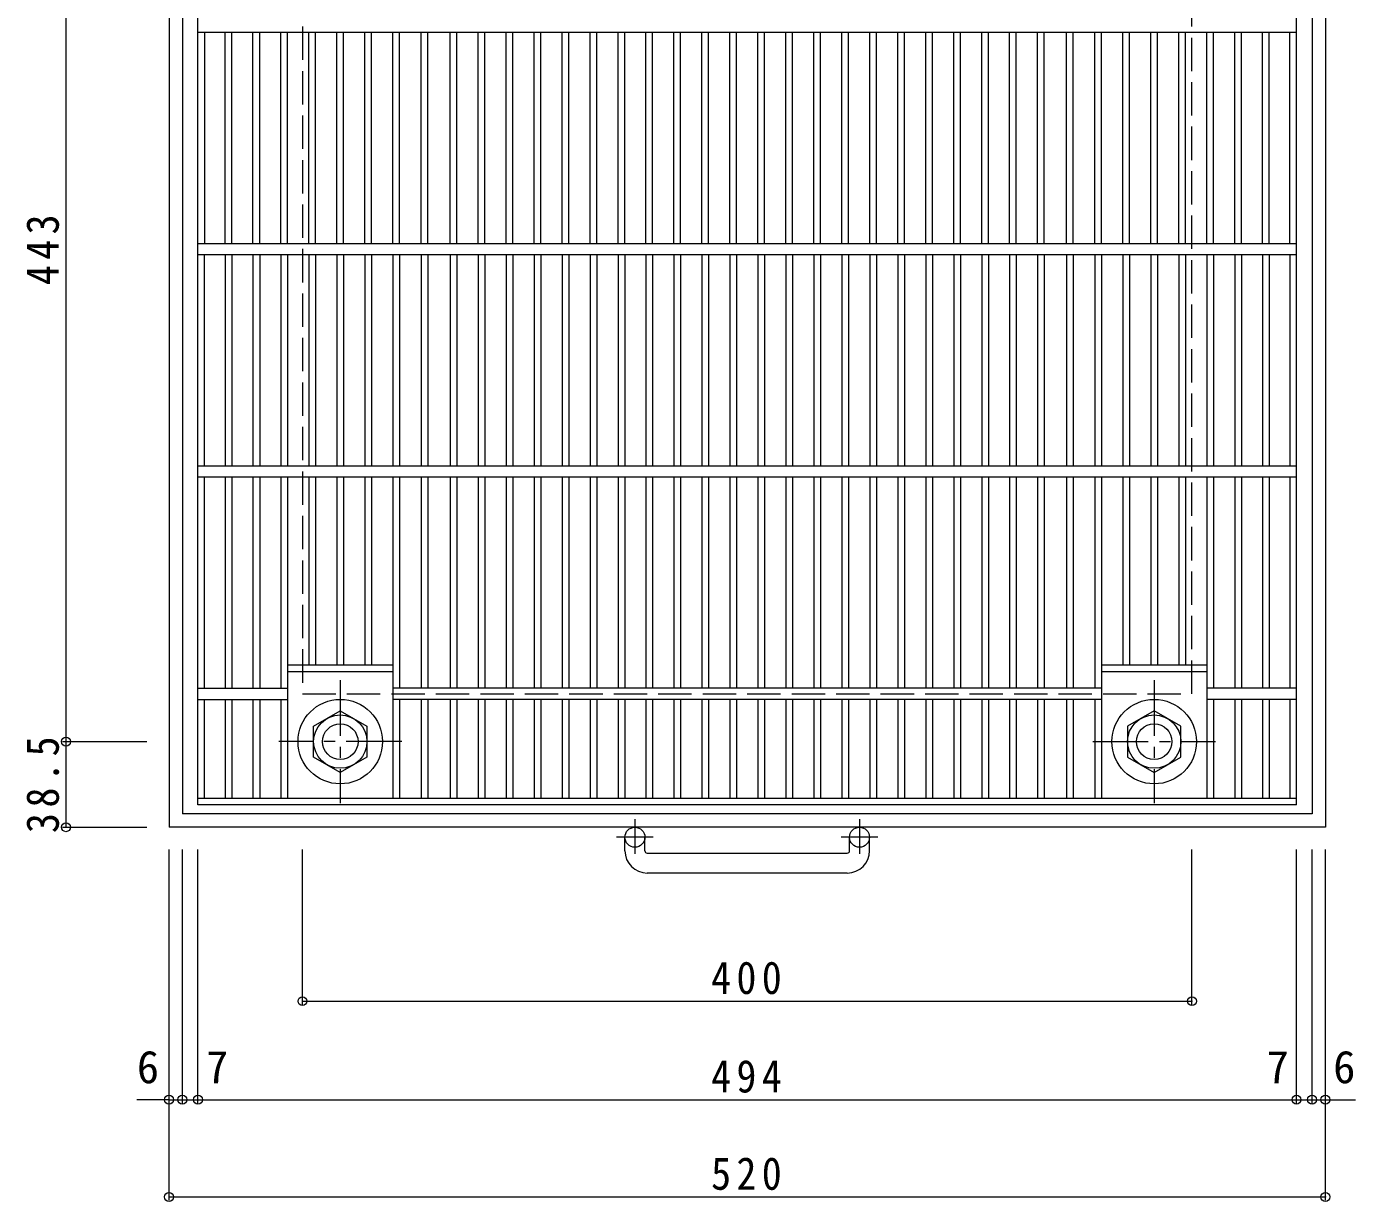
# Model space of a CAD drawing. Units: millimetres at full size, sheet at 1:5. Extents: x -728 to 847, y -688 to 672.
# Drawn here: x -584 to 14, y -222 to 306 of the extents above; entities that cross this region are included whole.
import ezdxf
from ezdxf.enums import TextEntityAlignment as Align

# ---------------------------------------------------------------- set-up
doc = ezdxf.new("R2010")
doc.units = ezdxf.units.MM
doc.header["$LTSCALE"] = 5
doc.header["$PDMODE"] = 32
doc.header["$PDSIZE"] = 4
doc.linetypes.add('CHAIN1', pattern=[8, 5, -1, 1, -1])
doc.linetypes.add('DASHED3', pattern=[4, 3, -1])
for name, color, linetype, lineweight in [('E-1', 2, 'Continuous', 9), ('E-2', 3, 'Continuous', 9), ('E-4', 7, 'Continuous', 9)]:
    doc.layers.add(name, color=color, linetype=linetype, lineweight=lineweight)
doc.styles.add('ＭＳ ゴシック', font='')
doc.styles.get('ＭＳ ゴシック').set_extended_font_data('MS Gothic')

msp = doc.modelspace()

# ---------------------------------------------------------------- linework, layer by layer
at = {"layer": 'E-1'}
for p, q in [((-519.987, 465.934), (-519.987, -54.065)), ((0.014, 465.934), (0.014, -54.065)), ((-513.987, 459.934), (-513.987, -48.065)), ((-5.987, 459.934), (-5.987, -48.065)), ((-5.987, -48.065), (-513.987, -48.065)), ((0.014, -54.065), (-519.987, -54.065)), ((-314.987, -64.666), (-314.987, -58.566)), ((-305.987, -64.666), (-305.987, -58.566)), ((-213.987, -64.666), (-213.987, -58.566)), ((-204.987, -64.666), (-204.987, -58.566)), ((-304.987, -65.666), (-214.987, -65.666)), ((-214.987, -74.666), (-304.987, -74.666))]:
    msp.add_line(p, q, dxfattribs=at)
at = {"layer": 'E-1', "linetype": 'CHAIN1'}
for p, q in [((-442.987, 12.07), (-442.987, -43.203)), ((-76.986, 12.07), (-76.986, -43.203)), ((-415.35, -15.566), (-470.623, -15.566)), ((-104.623, -15.566), (-49.35, -15.566)), ((-310.487, -50.459), (-310.487, -66.055)), ((-209.486, -50.459), (-209.486, -66.055)), ((-302.324, -58.566), (-318.731, -58.566)), ((-201.324, -58.566), (-217.731, -58.566))]:
    msp.add_line(p, q, dxfattribs=at)
at = {"layer": 'E-1', "linetype": 'DASHED3'}
msp.add_lwpolyline([(-459.987, 5.935), (-59.987, 5.935), (-59.987, 405.935), (-459.987, 405.935)], close=True, dxfattribs=at)
at = {"layer": 'E-1'}
for points in [[(-454.987, -22.494), (-454.987, -8.638), (-442.987, -1.709), (-430.987, -8.638), (-430.987, -22.494), (-442.987, -29.423)], [(-64.986, -22.494), (-64.986, -8.638), (-76.986, -1.709), (-88.986, -8.638), (-88.986, -22.494), (-76.986, -29.423)]]:
    msp.add_lwpolyline(points, close=True, dxfattribs=at)
for centre, radius in [((-442.987, -15.566), 19), ((-76.986, -15.566), 19), ((-442.987, -15.566), 12), ((-76.986, -15.566), 12), ((-442.987, -15.566), 8), ((-76.986, -15.566), 8), ((-310.487, -58.566), 4.5), ((-209.487, -58.566), 4.5)]:
    msp.add_circle(centre, radius, dxfattribs=at)
for centre, radius, start, end in [((-304.987, -64.666), 10, 180, 270), ((-304.987, -64.666), 1, 180, 270), ((-214.987, -64.666), 10, 270, 0), ((-214.987, -64.666), 1, 270, 0)]:
    msp.add_arc(centre, radius, start, end, dxfattribs=at)
at = {"layer": 'E-2'}
for p, q in [((-506.987, -44.065), (-506.987, 455.935)), ((-12.986, -44.065), (-12.986, 455.935)), ((-506.987, 303.434), (-12.986, 303.434)), ((-503.986, 303.434), (-503.986, 208.434)), ((-494.707, 208.434), (-494.707, 303.434)), ((-491.707, 208.434), (-491.707, 303.434)), ((-482.227, 208.434), (-482.227, 303.434)), ((-479.227, 208.434), (-479.227, 303.434)), ((-469.647, 208.434), (-469.647, 303.434)), ((-466.647, 208.434), (-466.647, 303.434)), ((-457.067, 208.434), (-457.067, 303.434)), ((-454.067, 208.434), (-454.067, 303.434)), ((-444.487, 208.434), (-444.487, 303.434)), ((-441.487, 208.434), (-441.487, 303.434)), ((-431.907, 208.434), (-431.907, 303.434)), ((-428.907, 208.434), (-428.907, 303.434)), ((-419.327, 208.434), (-419.327, 303.434)), ((-416.327, 208.434), (-416.327, 303.434)), ((-406.547, 208.434), (-406.547, 303.434)), ((-403.547, 208.434), (-403.547, 303.434)), ((-393.577, 208.434), (-393.577, 303.434)), ((-390.577, 208.434), (-390.577, 303.434)), ((-380.997, 208.434), (-380.997, 303.434)), ((-377.997, 208.434), (-377.997, 303.434)), ((-368.417, 208.434), (-368.417, 303.434)), ((-365.417, 208.434), (-365.417, 303.434)), ((-355.837, 208.434), (-355.837, 303.434)), ((-352.837, 208.434), (-352.837, 303.434)), ((-343.257, 208.434), (-343.257, 303.434)), ((-340.257, 208.434), (-340.257, 303.434)), ((-330.677, 208.434), (-330.677, 303.434)), ((-327.677, 208.434), (-327.677, 303.434)), ((-318.096, 208.434), (-318.096, 303.434)), ((-315.097, 208.434), (-315.097, 303.434)), ((-305.517, 208.434), (-305.517, 303.434)), ((-302.517, 208.434), (-302.517, 303.434)), ((-292.937, 208.434), (-292.937, 303.434)), ((-289.937, 208.434), (-289.937, 303.434)), ((-280.357, 208.434), (-280.357, 303.434)), ((-277.357, 208.434), (-277.357, 303.434)), ((-267.777, 208.434), (-267.777, 303.434)), ((-264.777, 208.434), (-264.777, 303.434)), ((-255.197, 208.434), (-255.197, 303.434)), ((-252.197, 208.434), (-252.197, 303.434)), ((-242.617, 208.434), (-242.617, 303.434)), ((-239.617, 208.434), (-239.617, 303.434)), ((-230.037, 208.434), (-230.037, 303.434)), ((-227.036, 208.434), (-227.036, 303.434)), ((-217.457, 208.434), (-217.457, 303.434)), ((-214.456, 208.434), (-214.456, 303.434)), ((-204.877, 208.434), (-204.877, 303.434)), ((-201.876, 208.434), (-201.876, 303.434)), ((-192.297, 208.434), (-192.297, 303.434)), ((-189.296, 208.434), (-189.296, 303.434)), ((-179.717, 208.434), (-179.717, 303.434)), ((-176.716, 208.434), (-176.716, 303.434)), ((-167.137, 208.434), (-167.137, 303.434)), ((-164.136, 208.434), (-164.136, 303.434)), ((-154.557, 208.434), (-154.557, 303.434)), ((-151.557, 208.434), (-151.557, 303.434)), ((-141.977, 208.434), (-141.977, 303.434)), ((-138.977, 208.434), (-138.977, 303.434)), ((-129.396, 208.434), (-129.396, 303.434)), ((-126.397, 208.434), (-126.397, 303.434)), ((-116.426, 208.434), (-116.426, 303.434)), ((-113.427, 208.434), (-113.427, 303.434)), ((-103.646, 208.434), (-103.646, 303.434)), ((-100.647, 208.434), (-100.647, 303.434)), ((-91.066, 208.434), (-91.066, 303.434)), ((-88.067, 208.434), (-88.067, 303.434)), ((-78.486, 208.434), (-78.486, 303.434)), ((-75.487, 208.434), (-75.487, 303.434)), ((-65.906, 208.434), (-65.906, 303.434)), ((-62.907, 208.434), (-62.907, 303.434)), ((-53.326, 208.434), (-53.326, 303.434)), ((-50.327, 208.434), (-50.327, 303.434)), ((-40.747, 208.434), (-40.747, 303.434)), ((-37.746, 208.434), (-37.746, 303.434)), ((-28.267, 208.434), (-28.267, 303.434)), ((-25.266, 208.434), (-25.266, 303.434)), ((-15.987, 208.434), (-15.987, 303.434)), ((-506.987, 208.434), (-12.986, 208.434)), ((-506.987, 203.434), (-12.986, 203.434)), ((-503.986, 108.434), (-503.986, 203.434)), ((-494.707, 203.434), (-494.707, 108.434)), ((-491.707, 203.434), (-491.707, 108.434)), ((-482.227, 203.434), (-482.227, 108.434)), ((-479.227, 203.434), (-479.227, 108.434)), ((-469.647, 203.434), (-469.647, 108.434)), ((-466.647, 203.434), (-466.647, 108.434)), ((-457.067, 203.434), (-457.067, 108.434)), ((-454.067, 203.434), (-454.067, 108.434)), ((-444.487, 203.434), (-444.487, 108.434)), ((-441.487, 203.434), (-441.487, 108.434)), ((-431.907, 203.434), (-431.907, 108.434)), ((-428.907, 203.434), (-428.907, 108.434)), ((-419.327, 203.434), (-419.327, 108.434)), ((-416.327, 203.434), (-416.327, 108.434)), ((-406.547, 203.434), (-406.547, 108.434)), ((-403.547, 203.434), (-403.547, 108.434)), ((-393.577, 203.434), (-393.577, 108.434)), ((-390.577, 203.434), (-390.577, 108.434)), ((-380.997, 203.434), (-380.997, 108.434)), ((-377.997, 203.434), (-377.997, 108.434)), ((-368.417, 203.434), (-368.417, 108.434)), ((-365.417, 203.434), (-365.417, 108.434)), ((-355.837, 203.434), (-355.837, 108.434)), ((-352.837, 203.434), (-352.837, 108.434)), ((-343.257, 203.434), (-343.257, 108.434)), ((-340.257, 203.434), (-340.257, 108.434)), ((-330.677, 203.434), (-330.677, 108.434)), ((-327.677, 203.434), (-327.677, 108.434)), ((-318.096, 203.434), (-318.096, 108.434)), ((-315.097, 203.434), (-315.097, 108.434)), ((-305.517, 203.434), (-305.517, 108.434)), ((-302.517, 203.434), (-302.517, 108.434)), ((-292.937, 203.434), (-292.937, 108.434)), ((-289.937, 203.434), (-289.937, 108.434)), ((-280.357, 203.434), (-280.357, 108.434)), ((-277.357, 203.434), (-277.357, 108.434)), ((-267.777, 203.434), (-267.777, 108.434)), ((-264.777, 203.434), (-264.777, 108.434)), ((-255.197, 203.434), (-255.197, 108.434)), ((-252.197, 203.434), (-252.197, 108.434)), ((-242.617, 203.434), (-242.617, 108.434)), ((-239.617, 203.434), (-239.617, 108.434)), ((-230.037, 203.434), (-230.037, 108.434)), ((-227.036, 203.434), (-227.036, 108.434)), ((-217.457, 203.434), (-217.457, 108.434)), ((-214.456, 203.434), (-214.456, 108.434)), ((-204.877, 203.434), (-204.877, 108.434)), ((-201.876, 203.434), (-201.876, 108.434)), ((-192.297, 203.434), (-192.297, 108.434)), ((-189.296, 203.434), (-189.296, 108.434)), ((-179.717, 203.434), (-179.717, 108.434)), ((-176.716, 203.434), (-176.716, 108.434)), ((-167.137, 203.434), (-167.137, 108.434)), ((-164.136, 203.434), (-164.136, 108.434)), ((-154.557, 203.434), (-154.557, 108.434)), ((-151.557, 203.434), (-151.557, 108.434)), ((-141.977, 203.434), (-141.977, 108.434)), ((-138.977, 203.434), (-138.977, 108.434)), ((-129.396, 203.434), (-129.396, 108.434)), ((-126.397, 203.434), (-126.397, 108.434)), ((-116.426, 203.434), (-116.426, 108.434)), ((-113.427, 203.434), (-113.427, 108.434)), ((-103.646, 203.434), (-103.646, 108.434)), ((-100.647, 203.434), (-100.647, 108.434)), ((-91.066, 203.434), (-91.066, 108.434)), ((-88.067, 203.434), (-88.067, 108.434)), ((-78.486, 203.434), (-78.486, 108.434)), ((-75.487, 203.434), (-75.487, 108.434)), ((-65.906, 203.434), (-65.906, 108.434)), ((-62.907, 203.434), (-62.907, 108.434)), ((-53.326, 203.434), (-53.326, 108.434)), ((-50.327, 203.434), (-50.327, 108.434)), ((-40.747, 203.434), (-40.747, 108.434)), ((-37.746, 203.434), (-37.746, 108.434)), ((-28.267, 203.434), (-28.267, 108.434)), ((-25.266, 203.434), (-25.266, 108.434)), ((-15.987, 203.434), (-15.987, 108.434)), ((-506.987, 108.434), (-12.986, 108.434)), ((-506.987, 103.434), (-12.986, 103.434)), ((-503.986, 8.434), (-503.986, 103.434)), ((-494.707, 103.434), (-494.707, 8.434)), ((-491.707, 103.434), (-491.707, 8.434)), ((-482.227, 103.434), (-482.227, 8.434)), ((-479.227, 103.434), (-479.227, 8.434)), ((-469.647, 103.434), (-469.647, 8.434)), ((-466.647, 103.434), (-466.647, -41.065)), ((-457.067, 103.434), (-457.067, 18.934)), ((-454.067, 103.434), (-454.067, 18.934)), ((-444.487, 103.434), (-444.487, 18.934)), ((-441.487, 103.434), (-441.487, 18.934)), ((-431.907, 103.434), (-431.907, 18.934)), ((-428.907, 103.434), (-428.907, 18.934)), ((-419.327, 103.434), (-419.327, -41.065)), ((-416.327, 103.434), (-416.327, 8.434)), ((-406.547, 103.434), (-406.547, 8.434)), ((-403.547, 103.434), (-403.547, 8.434)), ((-393.577, 103.434), (-393.577, 8.434)), ((-390.577, 103.434), (-390.577, 8.434)), ((-380.997, 103.434), (-380.997, 8.434)), ((-377.997, 103.434), (-377.997, 8.434)), ((-368.417, 103.434), (-368.417, 8.434)), ((-365.417, 103.434), (-365.417, 8.434)), ((-355.837, 103.434), (-355.837, 8.434)), ((-352.837, 103.434), (-352.837, 8.434)), ((-343.257, 103.434), (-343.257, 8.434)), ((-340.257, 103.434), (-340.257, 8.434)), ((-330.677, 103.434), (-330.677, 8.434)), ((-327.677, 103.434), (-327.677, 8.434)), ((-318.096, 103.434), (-318.096, 8.434)), ((-315.097, 103.434), (-315.097, 8.434)), ((-305.517, 103.434), (-305.517, 8.434)), ((-302.517, 103.434), (-302.517, 8.434)), ((-292.937, 103.434), (-292.937, 8.434)), ((-289.937, 103.434), (-289.937, 8.434)), ((-280.357, 103.434), (-280.357, 8.434)), ((-277.357, 103.434), (-277.357, 8.434)), ((-267.777, 103.434), (-267.777, 8.434)), ((-264.777, 103.434), (-264.777, 8.434)), ((-255.197, 103.434), (-255.197, 8.434)), ((-252.197, 103.434), (-252.197, 8.434)), ((-242.617, 103.434), (-242.617, 8.434)), ((-239.617, 103.434), (-239.617, 8.434)), ((-230.037, 103.434), (-230.037, 8.434)), ((-227.036, 103.434), (-227.036, 8.434)), ((-217.457, 103.434), (-217.457, 8.434)), ((-214.456, 103.434), (-214.456, 8.434)), ((-204.877, 103.434), (-204.877, 8.434)), ((-201.876, 103.434), (-201.876, 8.434)), ((-192.297, 103.434), (-192.297, 8.434)), ((-189.296, 103.434), (-189.296, 8.434)), ((-179.717, 103.434), (-179.717, 8.434)), ((-176.716, 103.434), (-176.716, 8.434)), ((-167.137, 103.434), (-167.137, 8.434)), ((-164.136, 103.434), (-164.136, 8.434)), ((-154.557, 103.434), (-154.557, 8.434)), ((-151.557, 103.434), (-151.557, 8.434)), ((-141.977, 103.434), (-141.977, 8.434)), ((-138.977, 103.434), (-138.977, 8.434)), ((-129.396, 103.434), (-129.396, 8.434)), ((-126.397, 103.434), (-126.397, 8.434)), ((-116.426, 103.434), (-116.426, 8.434)), ((-113.427, 103.434), (-113.427, 8.434)), ((-103.646, 103.434), (-103.646, 8.434)), ((-100.647, 103.434), (-100.647, -41.065)), ((-91.066, 103.434), (-91.066, 18.934)), ((-88.067, 103.434), (-88.067, 18.934)), ((-78.486, 103.434), (-78.486, 18.934)), ((-75.487, 103.434), (-75.487, 18.934)), ((-65.906, 103.434), (-65.906, 18.934)), ((-62.907, 103.434), (-62.907, 18.934)), ((-53.326, 103.434), (-53.326, -41.065)), ((-50.327, 103.434), (-50.327, 8.434)), ((-40.747, 103.434), (-40.747, 8.434)), ((-37.746, 103.434), (-37.746, 8.434)), ((-28.267, 103.434), (-28.267, 8.434)), ((-25.266, 103.434), (-25.266, 8.434)), ((-15.987, 103.434), (-15.987, 8.434)), ((-466.647, 18.934), (-419.327, 18.934)), ((-100.647, 18.934), (-53.326, 18.934)), ((-466.647, 15.934), (-419.327, 15.934)), ((-100.647, 15.934), (-53.326, 15.934)), ((-506.987, 8.434), (-466.647, 8.434)), ((-100.647, 8.434), (-419.327, 8.434)), ((-12.986, 8.434), (-53.326, 8.434)), ((-506.987, 3.434), (-466.647, 3.434)), ((-503.986, -41.065), (-503.986, 3.434)), ((-494.707, 3.434), (-494.707, -41.065)), ((-491.707, 3.434), (-491.707, -41.065)), ((-482.227, 3.434), (-482.227, -41.065)), ((-479.227, 3.434), (-479.227, -41.065)), ((-469.647, 3.434), (-469.647, -41.065)), ((-100.647, 3.434), (-419.327, 3.434)), ((-416.327, 3.434), (-416.327, -41.065)), ((-406.547, 3.434), (-406.547, -41.065)), ((-403.547, 3.434), (-403.547, -41.065)), ((-393.577, 3.434), (-393.577, -41.065)), ((-390.577, 3.434), (-390.577, -41.065)), ((-380.997, 3.434), (-380.997, -41.065)), ((-377.997, 3.434), (-377.997, -41.065)), ((-368.417, 3.434), (-368.417, -41.065)), ((-365.417, 3.434), (-365.417, -41.065)), ((-355.837, 3.434), (-355.837, -41.065)), ((-352.837, 3.434), (-352.837, -41.065)), ((-343.257, 3.434), (-343.257, -41.065)), ((-340.257, 3.434), (-340.257, -41.065)), ((-330.677, 3.434), (-330.677, -41.065)), ((-327.677, 3.434), (-327.677, -41.065)), ((-318.096, 3.434), (-318.096, -41.065)), ((-315.097, 3.434), (-315.097, -41.065)), ((-305.517, 3.434), (-305.517, -41.065)), ((-302.517, 3.434), (-302.517, -41.065)), ((-292.937, 3.434), (-292.937, -41.065)), ((-289.937, 3.434), (-289.937, -41.065)), ((-280.357, 3.434), (-280.357, -41.065)), ((-277.357, 3.434), (-277.357, -41.065)), ((-267.777, 3.434), (-267.777, -41.065)), ((-264.777, 3.434), (-264.777, -41.065)), ((-255.197, 3.434), (-255.197, -41.065)), ((-252.197, 3.434), (-252.197, -41.065)), ((-242.617, 3.434), (-242.617, -41.065)), ((-239.617, 3.434), (-239.617, -41.065)), ((-230.037, 3.434), (-230.037, -41.065)), ((-227.036, 3.434), (-227.036, -41.065)), ((-217.457, 3.434), (-217.457, -41.065)), ((-214.456, 3.434), (-214.456, -41.065)), ((-204.877, 3.434), (-204.877, -41.065)), ((-201.876, 3.434), (-201.876, -41.065)), ((-192.297, 3.434), (-192.297, -41.065)), ((-189.296, 3.434), (-189.296, -41.065)), ((-179.717, 3.434), (-179.717, -41.065)), ((-176.716, 3.434), (-176.716, -41.065)), ((-167.137, 3.434), (-167.137, -41.065)), ((-164.136, 3.434), (-164.136, -41.065)), ((-154.557, 3.434), (-154.557, -41.065)), ((-151.557, 3.434), (-151.557, -41.065)), ((-141.977, 3.434), (-141.977, -41.065)), ((-138.977, 3.434), (-138.977, -41.065)), ((-129.396, 3.434), (-129.396, -41.065)), ((-126.397, 3.434), (-126.397, -41.065)), ((-116.426, 3.434), (-116.426, -41.065)), ((-113.427, 3.434), (-113.427, -41.065)), ((-103.646, 3.434), (-103.646, -41.065)), ((-12.986, 3.434), (-53.326, 3.434)), ((-50.327, 3.434), (-50.327, -41.065)), ((-40.747, 3.434), (-40.747, -41.065)), ((-37.746, 3.434), (-37.746, -41.065)), ((-28.267, 3.434), (-28.267, -41.065)), ((-25.266, 3.434), (-25.266, -41.065)), ((-15.987, 3.434), (-15.987, -41.065)), ((-506.987, -41.065), (-12.986, -41.065)), ((-12.986, -44.065), (-506.987, -44.065))]:
    msp.add_line(p, q, dxfattribs=at)
at = {"layer": 'E-4'}
for p, q in [((-566.323, 427.434), (-566.323, -15.566)), ((-567.823, -15.566), (-529.987, -15.566)), ((-566.323, -15.566), (-566.323, -54.065)), ((-567.823, -54.065), (-529.987, -54.065)), ((-519.987, -221.813), (-519.987, -64.065)), ((-513.987, -178.066), (-513.987, -64.065)), ((-506.987, -178.066), (-506.987, -64.065)), ((-459.987, -133.767), (-459.987, -64.065)), ((-59.987, -133.767), (-59.987, -64.065)), ((-12.986, -178.066), (-12.986, -64.065)), ((-5.987, -178.066), (-5.987, -64.065)), ((0.014, -221.813), (0.014, -64.065)), ((-459.987, -132.267), (-59.987, -132.267)), ((-519.987, -176.566), (-534.437, -176.566)), ((-519.987, -176.566), (-513.987, -176.566)), ((-513.987, -176.566), (-506.987, -176.566)), ((-506.987, -176.566), (-12.986, -176.566)), ((-12.986, -176.566), (-5.987, -176.566)), ((-5.987, -176.566), (0.014, -176.566)), ((0.014, -176.566), (13.503, -176.566)), ((-519.987, -220.313), (0.014, -220.313))]:
    msp.add_line(p, q, dxfattribs=at)
for p in [(-566.323, -15.566), (-566.323, -54.065), (-459.987, -132.267), (-59.987, -132.267), (-519.987, -176.566), (-513.987, -176.566), (-506.987, -176.566), (-12.986, -176.566), (-5.987, -176.566), (0.014, -176.566), (-519.987, -220.313), (0.014, -220.313)]:
    msp.add_point(p, dxfattribs=at)

# ---------------------------------------------------------------- texts
at = {"layer": 'E-4', "color": 2, "style": 'ＭＳ ゴシック'}
for s, p in [('6', (-534.437, -173.566)), ('7', (-503.315, -173.566)), ('7', (-26.399, -173.566)), ('6', (3.503, -173.566))]:
    msp.add_text(s, height=14.66, dxfattribs=at).set_placement(p, align=Align.BOTTOM_LEFT)
at = {"layer": 'E-4', "color": 2, "char_height": 14.66, "attachment_point": 7, "rotation": 90, "style": 'ＭＳ ゴシック'}
for s, insert in [('\\T1.27;\\W0.9;443', (-569.323, 189.684)), ('\\T1.28;\\W0.9;38.5', (-569.323, -56.691))]:
    msp.add_mtext(s, dxfattribs=dict(at, insert=insert))
at = {"layer": 'E-4', "color": 2, "char_height": 14.66, "attachment_point": 7, "style": 'ＭＳ ゴシック'}
for s, insert in [('\\T1.27;\\W0.9;400', (-276.237, -129.267)), ('\\T1.27;\\W0.9;494', (-276.237, -173.566)), ('\\T1.27;\\W0.9;520', (-276.237, -217.313))]:
    msp.add_mtext(s, dxfattribs=dict(at, insert=insert))

doc.saveas('drawing.dxf')
